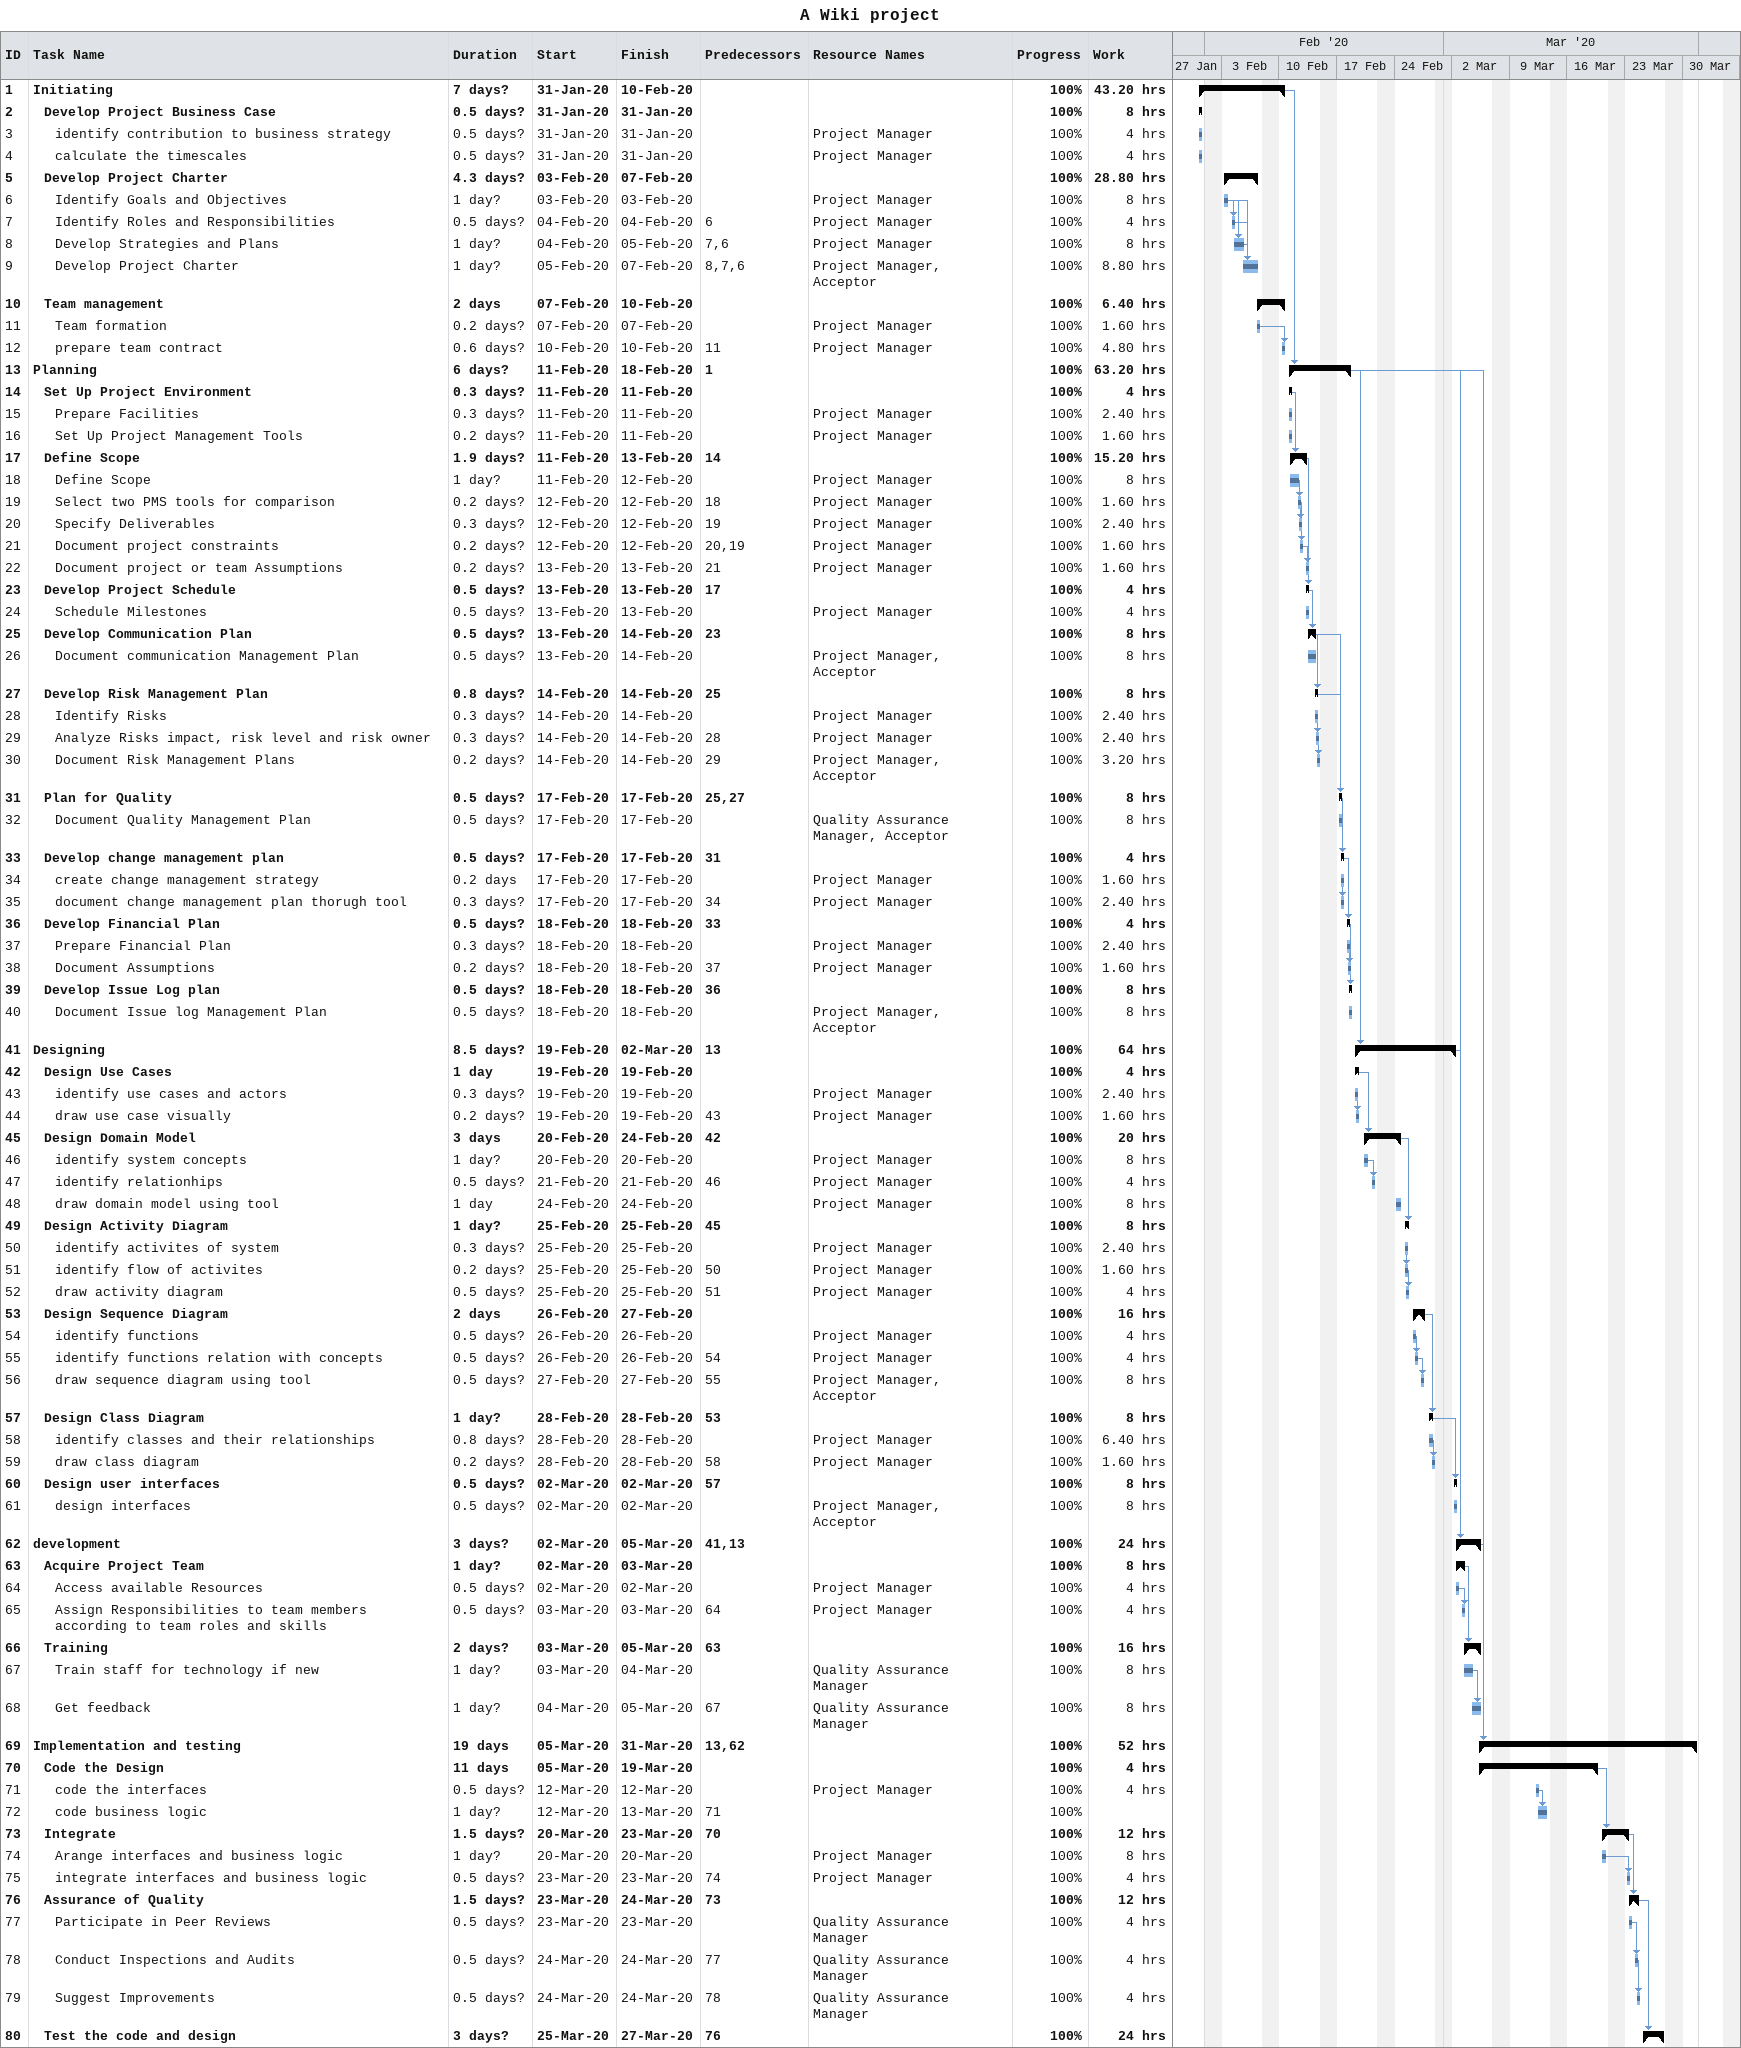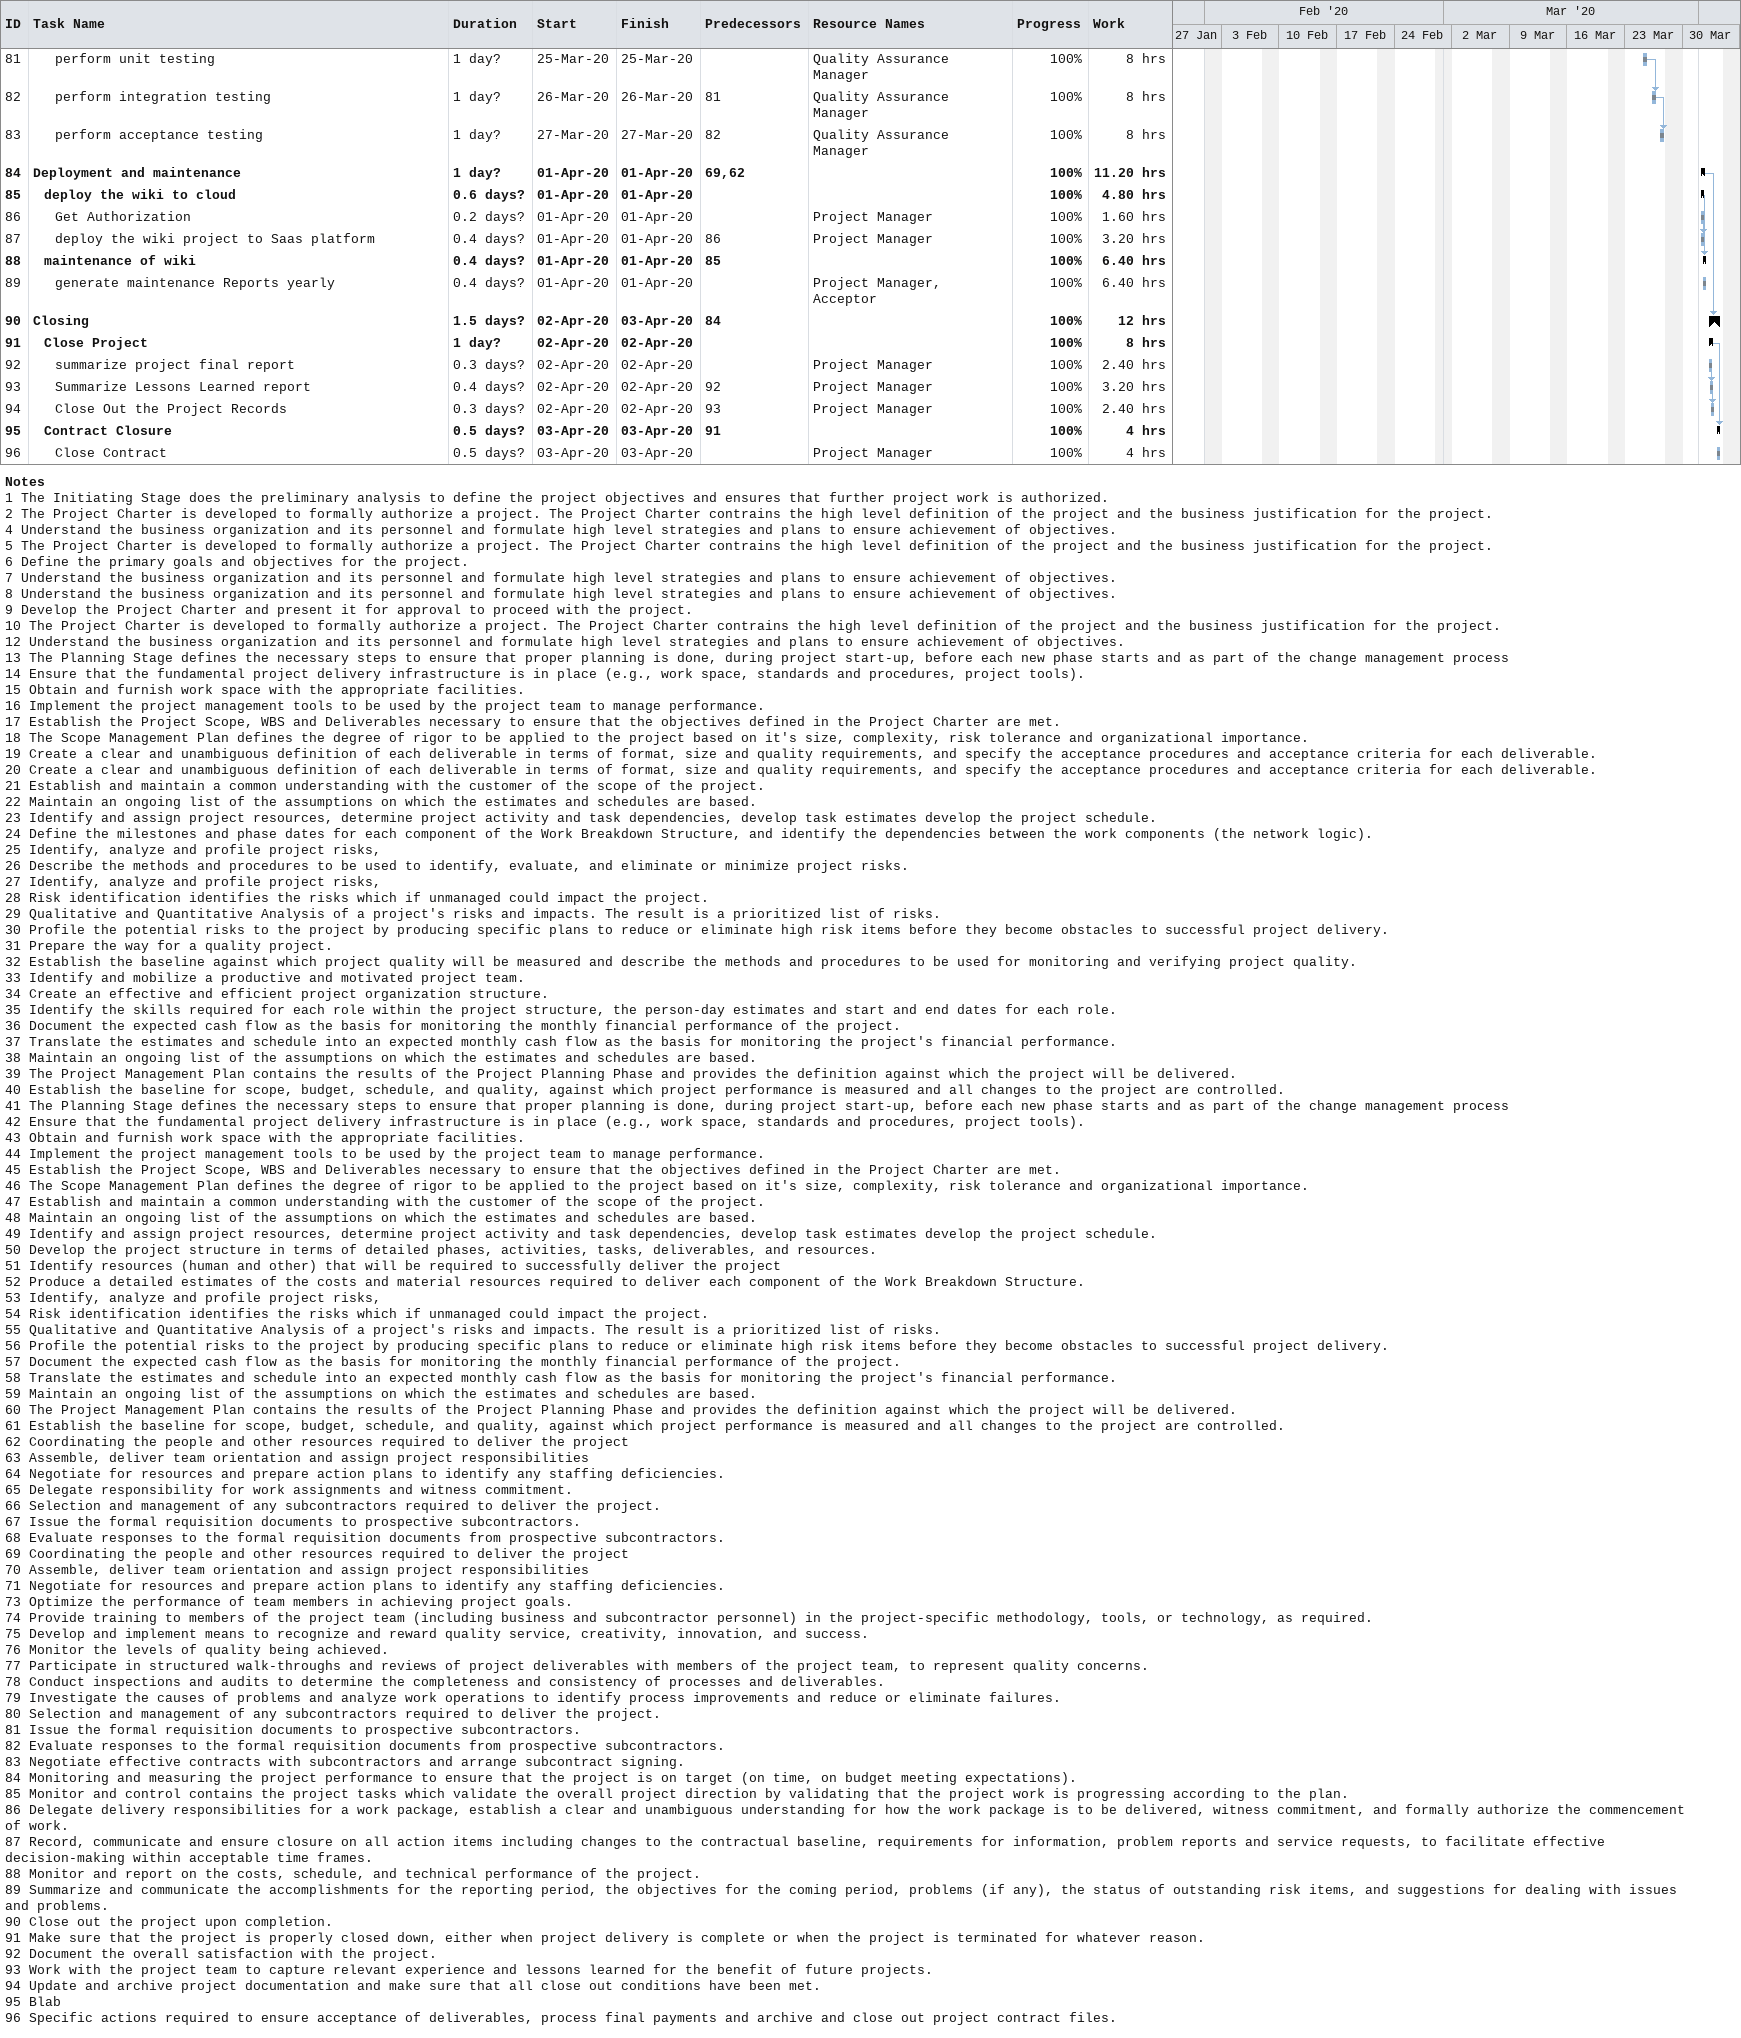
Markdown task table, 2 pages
A Wiki project

| ID | Level | Task | Duration | Start | Finish | Predecessors | Resources | % complete | Work (h) |
|---|---|---|---|---|---|---|---|---|---|
| 1 | 1 | **Initiating** | 7d? | 2020-01-31 | 2020-02-10 |  |  | 100 | 43.20 |
| 2 | 2 | **Develop Project Business Case** | 0.5d? | 2020-01-31 | 2020-01-31 |  |  | 100 | 8 |
| 3 | 3 | identify contribution to business strategy | 0.5d? | 2020-01-31 | 2020-01-31 |  | Project Manager | 100 | 4 |
| 4 | 3 | calculate the timescales | 0.5d? | 2020-01-31 | 2020-01-31 |  | Project Manager | 100 | 4 |
| 5 | 2 | **Develop Project Charter** | 4.3d? | 2020-02-03 | 2020-02-07 |  |  | 100 | 28.80 |
| 6 | 3 | Identify Goals and Objectives | 1d? | 2020-02-03 | 2020-02-03 |  | Project Manager | 100 | 8 |
| 7 | 3 | Identify Roles and Responsibilities | 0.5d? | 2020-02-04 | 2020-02-04 | 6 | Project Manager | 100 | 4 |
| 8 | 3 | Develop Strategies and Plans | 1d? | 2020-02-04 | 2020-02-05 | 7, 6 | Project Manager | 100 | 8 |
| 9 | 3 | Develop Project Charter | 1d? | 2020-02-05 | 2020-02-07 | 8, 7, 6 | Project Manager, Acceptor | 100 | 8.80 |
| 10 | 2 | **Team management** | 2d | 2020-02-07 | 2020-02-10 |  |  | 100 | 6.40 |
| 11 | 3 | Team formation | 0.2d? | 2020-02-07 | 2020-02-07 |  | Project Manager | 100 | 1.60 |
| 12 | 3 | prepare team contract | 0.6d? | 2020-02-10 | 2020-02-10 | 11 | Project Manager | 100 | 4.80 |
| 13 | 1 | **Planning** | 6d? | 2020-02-11 | 2020-02-18 | 1 |  | 100 | 63.20 |
| 14 | 2 | **Set Up Project Environment** | 0.3d? | 2020-02-11 | 2020-02-11 |  |  | 100 | 4 |
| 15 | 3 | Prepare Facilities | 0.3d? | 2020-02-11 | 2020-02-11 |  | Project Manager | 100 | 2.40 |
| 16 | 3 | Set Up Project Management Tools | 0.2d? | 2020-02-11 | 2020-02-11 |  | Project Manager | 100 | 1.60 |
| 17 | 2 | **Define Scope** | 1.9d? | 2020-02-11 | 2020-02-13 | 14 |  | 100 | 15.20 |
| 18 | 3 | Define Scope | 1d? | 2020-02-11 | 2020-02-12 |  | Project Manager | 100 | 8 |
| 19 | 3 | Select two PMS tools for comparison | 0.2d? | 2020-02-12 | 2020-02-12 | 18 | Project Manager | 100 | 1.60 |
| 20 | 3 | Specify Deliverables | 0.3d? | 2020-02-12 | 2020-02-12 | 19 | Project Manager | 100 | 2.40 |
| 21 | 3 | Document project constraints | 0.2d? | 2020-02-12 | 2020-02-12 | 20, 19 | Project Manager | 100 | 1.60 |
| 22 | 3 | Document project or team Assumptions | 0.2d? | 2020-02-13 | 2020-02-13 | 21 | Project Manager | 100 | 1.60 |
| 23 | 2 | **Develop Project Schedule** | 0.5d? | 2020-02-13 | 2020-02-13 | 17 |  | 100 | 4 |
| 24 | 3 | Schedule Milestones | 0.5d? | 2020-02-13 | 2020-02-13 |  | Project Manager | 100 | 4 |
| 25 | 2 | **Develop Communication Plan** | 0.5d? | 2020-02-13 | 2020-02-14 | 23 |  | 100 | 8 |
| 26 | 3 | Document communication Management Plan | 0.5d? | 2020-02-13 | 2020-02-14 |  | Project Manager, Acceptor | 100 | 8 |
| 27 | 2 | **Develop Risk Management Plan** | 0.8d? | 2020-02-14 | 2020-02-14 | 25 |  | 100 | 8 |
| 28 | 3 | Identify Risks | 0.3d? | 2020-02-14 | 2020-02-14 |  | Project Manager | 100 | 2.40 |
| 29 | 3 | Analyze Risks impact, risk level and risk owner | 0.3d? | 2020-02-14 | 2020-02-14 | 28 | Project Manager | 100 | 2.40 |
| 30 | 3 | Document Risk Management Plans | 0.2d? | 2020-02-14 | 2020-02-14 | 29 | Project Manager, Acceptor | 100 | 3.20 |
| 31 | 2 | **Plan for Quality** | 0.5d? | 2020-02-17 | 2020-02-17 | 25, 27 |  | 100 | 8 |
| 32 | 3 | Document Quality Management Plan | 0.5d? | 2020-02-17 | 2020-02-17 |  | Quality Assurance Manager, Acceptor | 100 | 8 |
| 33 | 2 | **Develop change management plan** | 0.5d? | 2020-02-17 | 2020-02-17 | 31 |  | 100 | 4 |
| 34 | 3 | create change management strategy | 0.2d | 2020-02-17 | 2020-02-17 |  | Project Manager | 100 | 1.60 |
| 35 | 3 | document change management plan thorugh tool | 0.3d? | 2020-02-17 | 2020-02-17 | 34 | Project Manager | 100 | 2.40 |
| 36 | 2 | **Develop Financial Plan** | 0.5d? | 2020-02-18 | 2020-02-18 | 33 |  | 100 | 4 |
| 37 | 3 | Prepare Financial Plan | 0.3d? | 2020-02-18 | 2020-02-18 |  | Project Manager | 100 | 2.40 |
| 38 | 3 | Document Assumptions | 0.2d? | 2020-02-18 | 2020-02-18 | 37 | Project Manager | 100 | 1.60 |
| 39 | 2 | **Develop Issue Log plan** | 0.5d? | 2020-02-18 | 2020-02-18 | 36 |  | 100 | 8 |
| 40 | 3 | Document Issue log Management Plan | 0.5d? | 2020-02-18 | 2020-02-18 |  | Project Manager, Acceptor | 100 | 8 |
| 41 | 1 | **Designing** | 8.5d? | 2020-02-19 | 2020-03-02 | 13 |  | 100 | 64 |
| 42 | 2 | **Design Use Cases** | 1d | 2020-02-19 | 2020-02-19 |  |  | 100 | 4 |
| 43 | 3 | identify use cases and actors | 0.3d? | 2020-02-19 | 2020-02-19 |  | Project Manager | 100 | 2.40 |
| 44 | 3 | draw use case visually | 0.2d? | 2020-02-19 | 2020-02-19 | 43 | Project Manager | 100 | 1.60 |
| 45 | 2 | **Design Domain Model** | 3d | 2020-02-20 | 2020-02-24 | 42 |  | 100 | 20 |
| 46 | 3 | identify system concepts | 1d? | 2020-02-20 | 2020-02-20 |  | Project Manager | 100 | 8 |
| 47 | 3 | identify relationhips | 0.5d? | 2020-02-21 | 2020-02-21 | 46 | Project Manager | 100 | 4 |
| 48 | 3 | draw domain model using tool | 1d | 2020-02-24 | 2020-02-24 |  | Project Manager | 100 | 8 |
| 49 | 2 | **Design Activity Diagram** | 1d? | 2020-02-25 | 2020-02-25 | 45 |  | 100 | 8 |
| 50 | 3 | identify activites of system | 0.3d? | 2020-02-25 | 2020-02-25 |  | Project Manager | 100 | 2.40 |
| 51 | 3 | identify flow of activites | 0.2d? | 2020-02-25 | 2020-02-25 | 50 | Project Manager | 100 | 1.60 |
| 52 | 3 | draw activity diagram | 0.5d? | 2020-02-25 | 2020-02-25 | 51 | Project Manager | 100 | 4 |
| 53 | 2 | **Design Sequence Diagram** | 2d | 2020-02-26 | 2020-02-27 |  |  | 100 | 16 |
| 54 | 3 | identify functions | 0.5d? | 2020-02-26 | 2020-02-26 |  | Project Manager | 100 | 4 |
| 55 | 3 | identify functions relation with concepts | 0.5d? | 2020-02-26 | 2020-02-26 | 54 | Project Manager | 100 | 4 |
| 56 | 3 | draw sequence diagram using tool | 0.5d? | 2020-02-27 | 2020-02-27 | 55 | Project Manager, Acceptor | 100 | 8 |
| 57 | 2 | **Design Class Diagram** | 1d? | 2020-02-28 | 2020-02-28 | 53 |  | 100 | 8 |
| 58 | 3 | identify classes and their relationships | 0.8d? | 2020-02-28 | 2020-02-28 |  | Project Manager | 100 | 6.40 |
| 59 | 3 | draw class diagram | 0.2d? | 2020-02-28 | 2020-02-28 | 58 | Project Manager | 100 | 1.60 |
| 60 | 2 | **Design user interfaces** | 0.5d? | 2020-03-02 | 2020-03-02 | 57 |  | 100 | 8 |
| 61 | 3 | design interfaces | 0.5d? | 2020-03-02 | 2020-03-02 |  | Project Manager, Acceptor | 100 | 8 |
| 62 | 1 | **development** | 3d? | 2020-03-02 | 2020-03-05 | 41, 13 |  | 100 | 24 |
| 63 | 2 | **Acquire Project Team** | 1d? | 2020-03-02 | 2020-03-03 |  |  | 100 | 8 |
| 64 | 3 | Access available Resources | 0.5d? | 2020-03-02 | 2020-03-02 |  | Project Manager | 100 | 4 |
| 65 | 3 | Assign Responsibilities to team members according to team roles and skills | 0.5d? | 2020-03-03 | 2020-03-03 | 64 | Project Manager | 100 | 4 |
| 66 | 2 | **Training** | 2d? | 2020-03-03 | 2020-03-05 | 63 |  | 100 | 16 |
| 67 | 3 | Train staff for technology if new | 1d? | 2020-03-03 | 2020-03-04 |  | Quality Assurance Manager | 100 | 8 |
| 68 | 3 | Get feedback | 1d? | 2020-03-04 | 2020-03-05 | 67 | Quality Assurance Manager | 100 | 8 |
| 69 | 1 | **Implementation and testing** | 19d | 2020-03-05 | 2020-03-31 | 13, 62 |  | 100 | 52 |
| 70 | 2 | **Code the Design** | 11d | 2020-03-05 | 2020-03-19 |  |  | 100 | 4 |
| 71 | 3 | code the interfaces | 0.5d? | 2020-03-12 | 2020-03-12 |  | Project Manager | 100 | 4 |
| 72 | 3 | code business logic | 1d? | 2020-03-12 | 2020-03-13 | 71 |  | 100 |  |
| 73 | 2 | **Integrate** | 1.5d? | 2020-03-20 | 2020-03-23 | 70 |  | 100 | 12 |
| 74 | 3 | Arange interfaces and business logic | 1d? | 2020-03-20 | 2020-03-20 |  | Project Manager | 100 | 8 |
| 75 | 3 | integrate interfaces and business logic | 0.5d? | 2020-03-23 | 2020-03-23 | 74 | Project Manager | 100 | 4 |
| 76 | 2 | **Assurance of Quality** | 1.5d? | 2020-03-23 | 2020-03-24 | 73 |  | 100 | 12 |
| 77 | 3 | Participate in Peer Reviews | 0.5d? | 2020-03-23 | 2020-03-23 |  | Quality Assurance Manager | 100 | 4 |
| 78 | 3 | Conduct Inspections and Audits | 0.5d? | 2020-03-24 | 2020-03-24 | 77 | Quality Assurance Manager | 100 | 4 |
| 79 | 3 | Suggest Improvements | 0.5d? | 2020-03-24 | 2020-03-24 | 78 | Quality Assurance Manager | 100 | 4 |
| 80 | 2 | **Test the code and design** | 3d? | 2020-03-25 | 2020-03-27 | 76 |  | 100 | 24 |
| 81 | 3 | perform unit testing | 1d? | 2020-03-25 | 2020-03-25 |  | Quality Assurance Manager | 100 | 8 |
| 82 | 3 | perform integration testing | 1d? | 2020-03-26 | 2020-03-26 | 81 | Quality Assurance Manager | 100 | 8 |
| 83 | 3 | perform acceptance testing | 1d? | 2020-03-27 | 2020-03-27 | 82 | Quality Assurance Manager | 100 | 8 |
| 84 | 1 | **Deployment and maintenance** | 1d? | 2020-04-01 | 2020-04-01 | 69, 62 |  | 100 | 11.20 |
| 85 | 2 | **deploy the wiki to cloud** | 0.6d? | 2020-04-01 | 2020-04-01 |  |  | 100 | 4.80 |
| 86 | 3 | Get Authorization | 0.2d? | 2020-04-01 | 2020-04-01 |  | Project Manager | 100 | 1.60 |
| 87 | 3 | deploy the wiki project to Saas platform | 0.4d? | 2020-04-01 | 2020-04-01 | 86 | Project Manager | 100 | 3.20 |
| 88 | 2 | **maintenance of wiki** | 0.4d? | 2020-04-01 | 2020-04-01 | 85 |  | 100 | 6.40 |
| 89 | 3 | generate maintenance Reports yearly | 0.4d? | 2020-04-01 | 2020-04-01 |  | Project Manager, Acceptor | 100 | 6.40 |
| 90 | 1 | **Closing** | 1.5d? | 2020-04-02 | 2020-04-03 | 84 |  | 100 | 12 |
| 91 | 2 | **Close Project** | 1d? | 2020-04-02 | 2020-04-02 |  |  | 100 | 8 |
| 92 | 3 | summarize project final report | 0.3d? | 2020-04-02 | 2020-04-02 |  | Project Manager | 100 | 2.40 |
| 93 | 3 | Summarize Lessons Learned report | 0.4d? | 2020-04-02 | 2020-04-02 | 92 | Project Manager | 100 | 3.20 |
| 94 | 3 | Close Out the Project Records | 0.3d? | 2020-04-02 | 2020-04-02 | 93 | Project Manager | 100 | 2.40 |
| 95 | 2 | **Contract Closure** | 0.5d? | 2020-04-03 | 2020-04-03 | 91 |  | 100 | 4 |
| 96 | 3 | Close Contract | 0.5d? | 2020-04-03 | 2020-04-03 |  | Project Manager | 100 | 4 |

Notes
- 1: The Initiating Stage does the preliminary analysis to define the project objectives and ensures that further project work is authorized.
- 2: The Project Charter is developed to formally authorize a project. The Project Charter contrains the high level definition of the project and the business justification for the project.
- 4: Understand the business organization and its personnel and formulate high level strategies and plans to ensure achievement of objectives.
- 5: The Project Charter is developed to formally authorize a project. The Project Charter contrains the high level definition of the project and the business justification for the project.
- 6: Define the primary goals and objectives for the project.
- 7: Understand the business organization and its personnel and formulate high level strategies and plans to ensure achievement of objectives.
- 8: Understand the business organization and its personnel and formulate high level strategies and plans to ensure achievement of objectives.
- 9: Develop the Project Charter and present it for approval to proceed with the project.
- 10: The Project Charter is developed to formally authorize a project. The Project Charter contrains the high level definition of the project and the business justification for the project.
- 12: Understand the business organization and its personnel and formulate high level strategies and plans to ensure achievement of objectives.
- 13: The Planning Stage defines the necessary steps to ensure that proper planning is done, during project start-up, before each new phase starts and as part of the change management process
- 14: Ensure that the fundamental project delivery infrastructure is in place (e.g., work space, standards and procedures, project tools).
- 15: Obtain and furnish work space with the appropriate facilities.
- 16: Implement the project management tools to be used by the project team to manage performance.
- 17: Establish the Project Scope, WBS and Deliverables necessary to ensure that the objectives defined in the Project Charter are met.
- 18: The Scope Management Plan defines the degree of rigor to be applied to the project based on it's size, complexity, risk tolerance and organizational importance.
- 19: Create a clear and unambiguous definition of each deliverable in terms of format, size and quality requirements, and specify the acceptance procedures and acceptance criteria for each deliverable.
- 20: Create a clear and unambiguous definition of each deliverable in terms of format, size and quality requirements, and specify the acceptance procedures and acceptance criteria for each deliverable.
- 21: Establish and maintain a common understanding with the customer of the scope of the project.
- 22: Maintain an ongoing list of the assumptions on which the estimates and schedules are based.
- 23: Identify and assign project resources, determine project activity and task dependencies, develop task estimates develop the project schedule.
- 24: Define the milestones and phase dates for each component of the Work Breakdown Structure, and identify the dependencies between the work components (the network logic).
- 25: Identify, analyze and profile project risks,
- 26: Describe the methods and procedures to be used to identify, evaluate, and eliminate or minimize project risks.
- 27: Identify, analyze and profile project risks,
- 28: Risk identification identifies the risks which if unmanaged could impact the project.
- 29: Qualitative and Quantitative Analysis of a project's risks and impacts. The result is a prioritized list of risks.
- 30: Profile the potential risks to the project by producing specific plans to reduce or eliminate high risk items before they become obstacles to successful project delivery.
- 31: Prepare the way for a quality project.
- 32: Establish the baseline against which project quality will be measured and describe the methods and procedures to be used for monitoring and verifying project quality.
- 33: Identify and mobilize a productive and motivated project team.
- 34: Create an effective and efficient project organization structure.
- 35: Identify the skills required for each role within the project structure, the person-day estimates and start and end dates for each role.
- 36: Document the expected cash flow as the basis for monitoring the monthly financial performance of the project.
- 37: Translate the estimates and schedule into an expected monthly cash flow as the basis for monitoring the project's financial performance.
- 38: Maintain an ongoing list of the assumptions on which the estimates and schedules are based.
- 39: The Project Management Plan contains the results of the Project Planning Phase and provides the definition against which the project will be delivered.
- 40: Establish the baseline for scope, budget, schedule, and quality, against which project performance is measured and all changes to the project are controlled.
- 41: The Planning Stage defines the necessary steps to ensure that proper planning is done, during project start-up, before each new phase starts and as part of the change management process
- 42: Ensure that the fundamental project delivery infrastructure is in place (e.g., work space, standards and procedures, project tools).
- 43: Obtain and furnish work space with the appropriate facilities.
- 44: Implement the project management tools to be used by the project team to manage performance.
- 45: Establish the Project Scope, WBS and Deliverables necessary to ensure that the objectives defined in the Project Charter are met.
- 46: The Scope Management Plan defines the degree of rigor to be applied to the project based on it's size, complexity, risk tolerance and organizational importance.
- 47: Establish and maintain a common understanding with the customer of the scope of the project.
- 48: Maintain an ongoing list of the assumptions on which the estimates and schedules are based.
- 49: Identify and assign project resources, determine project activity and task dependencies, develop task estimates develop the project schedule.
- 50: Develop the project structure in terms of detailed phases, activities, tasks, deliverables, and resources.
- 51: Identify resources (human and other) that will be required to successfully deliver the project
- 52: Produce a detailed estimates of the costs and material resources required to deliver each component of the Work Breakdown Structure.
- 53: Identify, analyze and profile project risks,
- 54: Risk identification identifies the risks which if unmanaged could impact the project.
- 55: Qualitative and Quantitative Analysis of a project's risks and impacts. The result is a prioritized list of risks.
- 56: Profile the potential risks to the project by producing specific plans to reduce or eliminate high risk items before they become obstacles to successful project delivery.
- 57: Document the expected cash flow as the basis for monitoring the monthly financial performance of the project.
- 58: Translate the estimates and schedule into an expected monthly cash flow as the basis for monitoring the project's financial performance.
- 59: Maintain an ongoing list of the assumptions on which the estimates and schedules are based.
- 60: The Project Management Plan contains the results of the Project Planning Phase and provides the definition against which the project will be delivered.
- 61: Establish the baseline for scope, budget, schedule, and quality, against which project performance is measured and all changes to the project are controlled.
- 62: Coordinating the people and other resources required to deliver the project
- 63: Assemble, deliver team orientation and assign project responsibilities
- 64: Negotiate for resources and prepare action plans to identify any staffing deficiencies.
- 65: Delegate responsibility for work assignments and witness commitment.
- 66: Selection and management of any subcontractors required to deliver the project.
- 67: Issue the formal requisition documents to prospective subcontractors.
- 68: Evaluate responses to the formal requisition documents from prospective subcontractors.
- 69: Coordinating the people and other resources required to deliver the project
- 70: Assemble, deliver team orientation and assign project responsibilities
- 71: Negotiate for resources and prepare action plans to identify any staffing deficiencies.
- 73: Optimize the performance of team members in achieving project goals.
- 74: Provide training to members of the project team (including business and subcontractor personnel) in the project-specific methodology, tools, or technology, as required.
- 75: Develop and implement means to recognize and reward quality service, creativity, innovation, and success.
- 76: Monitor the levels of quality being achieved.
- 77: Participate in structured walk-throughs and reviews of project deliverables with members of the project team, to represent quality concerns.
- 78: Conduct inspections and audits to determine the completeness and consistency of processes and deliverables.
- 79: Investigate the causes of problems and analyze work operations to identify process improvements and reduce or eliminate failures.
- 80: Selection and management of any subcontractors required to deliver the project.
- 81: Issue the formal requisition documents to prospective subcontractors.
- 82: Evaluate responses to the formal requisition documents from prospective subcontractors.
- 83: Negotiate effective contracts with subcontractors and arrange subcontract signing.
- 84: Monitoring and measuring the project performance to ensure that the project is on target (on time, on budget meeting expectations).
- 85: Monitor and control contains the project tasks which validate the overall project direction by validating that the project work is progressing according to the plan.
- 86: Delegate delivery responsibilities for a work package, establish a clear and unambiguous understanding for how the work package is to be delivered, witness commitment, and formally authorize the commencement of work.
- 87: Record, communicate and ensure closure on all action items including changes to the contractual baseline, requirements for information, problem reports and service requests, to facilitate effective decision-making within acceptable time frames.
- 88: Monitor and report on the costs, schedule, and technical performance of the project.
- 89: Summarize and communicate the accomplishments for the reporting period, the objectives for the coming period, problems (if any), the status of outstanding risk items, and suggestions for dealing with issues and problems.
- 90: Close out the project upon completion.
- 91: Make sure that the project is properly closed down, either when project delivery is complete or when the project is terminated for whatever reason.
- 92: Document the overall satisfaction with the project.
- 93: Work with the project team to capture relevant experience and lessons learned for the benefit of future projects.
- 94: Update and archive project documentation and make sure that all close out conditions have been met.
- 95: Blab
- 96: Specific actions required to ensure acceptance of deliverables, process final payments and archive and close out project contract files.
